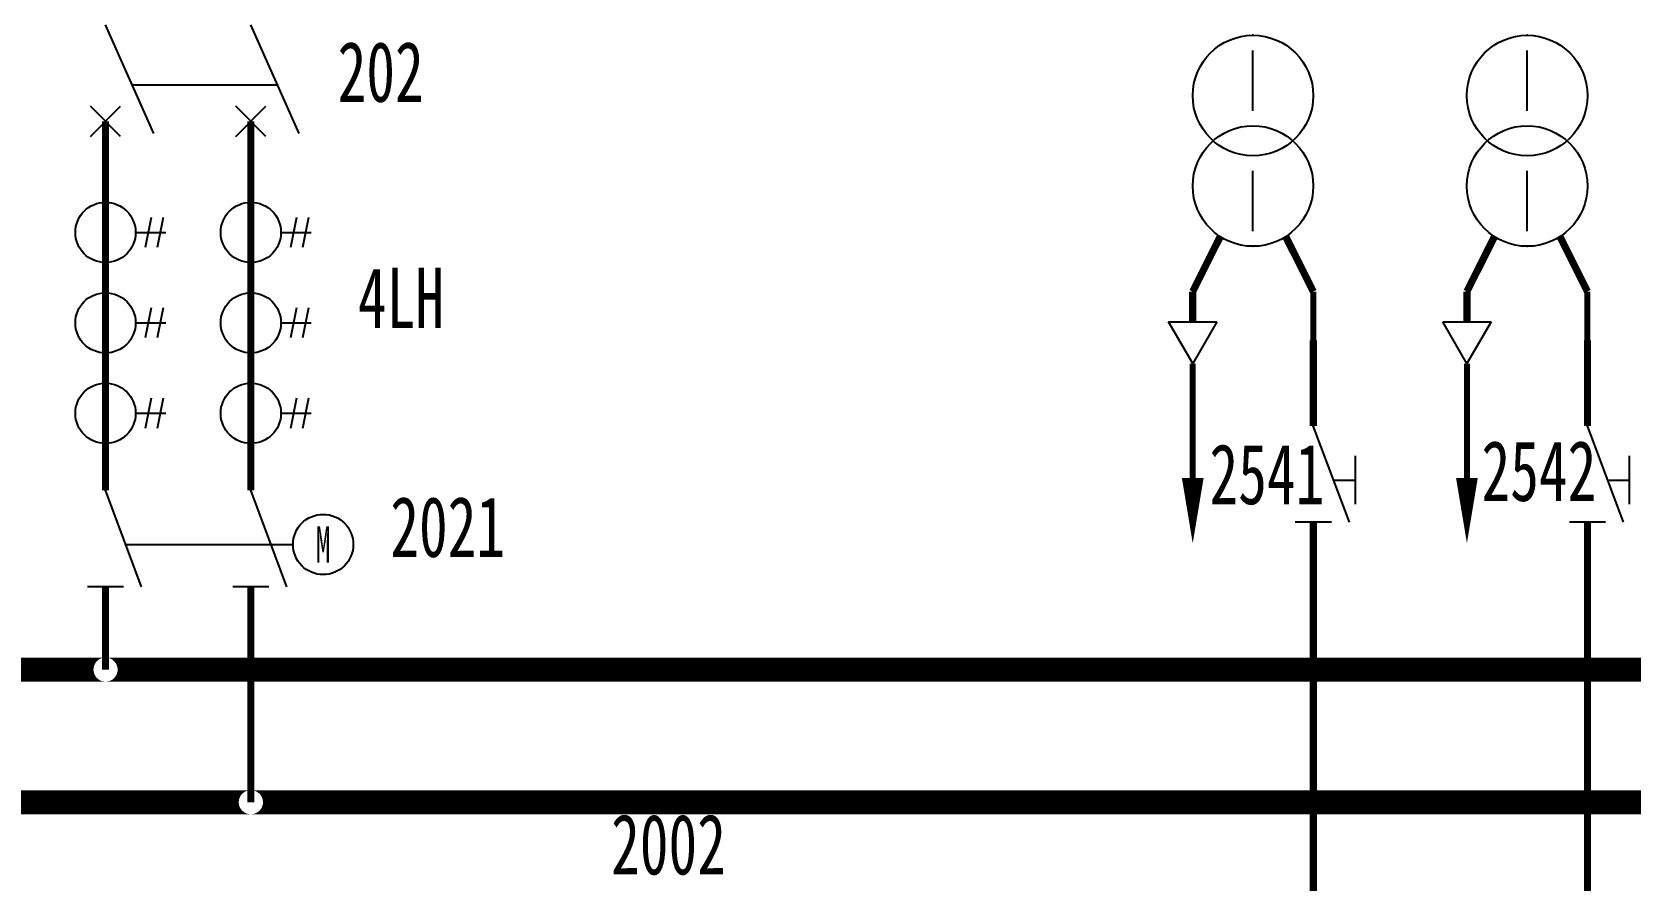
# Model space of a CAD drawing. Header units: millimetres. Extents: x 10667 to 23854, y -3427 to -2899.
# Drawn here: x 11635.8 to 11768.4, y -3158.8 to -3088.5 of the extents above; entities that cross this region are included whole.
import ezdxf
from ezdxf.enums import TextEntityAlignment as Align

# ---------------------------------------------------------------- set-up
doc = ezdxf.new("R2010")
doc.units = ezdxf.units.MM
doc.header["$LTSCALE"] = 10
doc.linetypes.add('DASHED', pattern=[11, 5, 0.5, 5, 0.5])
for name, color, linetype in [('BLOCK', 3, 'Continuous'), ('LINE', 7, 'Continuous'), ('TEXT', 2, 'Continuous'), ('设    备', 3, 'Continuous'), ('设备编号', 2, 'Continuous'), ('连 接 线', 1, 'Continuous')]:
    doc.layers.add(name, color=color, linetype=linetype)
doc.styles.add('HZ', font='SimSun.ttf', dxfattribs={"width": 0.7})

# ---------------------------------------------------------------- blocks, each defined once
blk = doc.blocks.new('$JT')
at = {"color": 3}
blk.add_lwpolyline([(0, 0, 1.8, 0, 0), (0, 5.41, 0, 0, 0)], format="xyseb", dxfattribs=at)
blk = doc.blocks.new('$SGK1')
at = {"layer": 'BLOCK'}
for p, q in [((-3, 0), (0, -8)), ((-1.5, 0), (1.5, 0))]:
    blk.add_line(p, q, dxfattribs=at)
at = {"layer": 'TEXT', "color": 3}
for p, q in [((-3.5, -1.5), (-3.5, -5.5)), ((-1.6875, -3.5), (-3.5, -3.5))]:
    blk.add_line(p, q, dxfattribs=at)
blk = doc.blocks.new('$LH')
at = {"color": 3}
for p, q in [((3.79, 1.25), (3.29, -1.25)), ((4.79, 1.25), (4.29, -1.25)), ((2.5, 0), (5, 0))]:
    blk.add_line(p, q, dxfattribs=at)
blk.add_circle((0, 0), 2.5, dxfattribs=at)

msp = doc.modelspace()

# ---------------------------------------------------------------- linework, layer by layer
at = {"layer": 'BLOCK'}
for p, q in [((11645.93, -3096.87), (11641.93, -3087.87)), ((11657.99, -3096.87), (11653.99, -3087.87)), ((11656.21, -3092.87), (11644.16, -3092.87)), ((11643.18, -3097.12), (11640.68, -3094.62)), ((11640.68, -3097.12), (11643.18, -3094.62)), ((11652.74, -3097.12), (11655.24, -3094.62)), ((11655.24, -3097.12), (11652.74, -3094.62))]:
    msp.add_line(p, q, dxfattribs=at)
at = {"layer": '设    备', "color": 3}
for p, q in [((11737.14, -3094.98), (11737.14, -3089.98)), ((11759.89, -3094.98), (11759.89, -3089.98)), ((11737.14, -3104.98), (11737.14, -3099.98)), ((11759.89, -3104.98), (11759.89, -3099.98)), ((11643.62, -3130.96), (11657.49, -3130.96))]:
    msp.add_line(p, q, dxfattribs=at)
at = {"layer": '设    备'}
for p, q in [((11644.93, -3134.46), (11641.93, -3126.46)), ((11656.99, -3134.46), (11653.99, -3126.46)), ((11643.43, -3134.46), (11640.43, -3134.46)), ((11655.49, -3134.46), (11652.49, -3134.46))]:
    msp.add_line(p, q, dxfattribs=at)
at = {"layer": '设    备', "color": 3}
for centre in [(11737.14, -3093.73), (11759.89, -3093.73), (11737.14, -3101.23), (11759.89, -3101.23)]:
    msp.add_circle(centre, 5, dxfattribs=at)
at = {"layer": '设    备'}
msp.add_circle((11659.99, -3130.96), 2.5, dxfattribs=at)
at = {"layer": '设    备', "color": 3}
for p in [(11737.14, -3088.73), (11759.89, -3088.73), (11737.14, -3106.23), (11759.89, -3106.23)]:
    msp.add_point(p, dxfattribs=at)
at = {"layer": '设    备'}
for p in [(11742.14, -3121.12), (11764.89, -3121.12), (11742.14, -3129.12), (11764.89, -3129.12), (11641.93, -3134.46), (11653.99, -3134.46)]:
    msp.add_point(p, dxfattribs=at)
at = {"layer": '连 接 线', "color": 3}
for p, q in [((11732.14, -3115.95), (11730.14, -3112.48)), ((11730.14, -3112.48), (11734.14, -3112.48)), ((11734.14, -3112.48), (11732.14, -3115.95)), ((11754.89, -3115.95), (11752.89, -3112.48)), ((11752.89, -3112.48), (11756.89, -3112.48)), ((11756.89, -3112.48), (11754.89, -3115.95))]:
    msp.add_line(p, q, dxfattribs=at)
at = {"layer": '连 接 线'}
for points, const_width in [([(11641.93, -3095.87), (11641.93, -3126.46)], 0.6), ([(11653.99, -3095.87), (11653.99, -3096.26)], 0.6), ([(11653.99, -3096.26), (11653.99, -3126.46)], 0.6), ([(11732.14, -3109.98), (11732.14, -3112.48)], 0.6), ([(11754.89, -3109.98), (11754.89, -3112.48)], 0.6), ([(11742.14, -3114.04), (11742.14, -3121.12)], 0.6), ([(11764.89, -3114.04), (11764.89, -3121.12)], 0.6), ([(11641.93, -3120.87), (11641.93, -3126.46)], 0.6), ([(11742.14, -3129.12), (11742.14, -3173.66)], 0.6), ([(11764.89, -3129.12), (11764.89, -3162.99)], 0.6), ([(11641.93, -3134.46), (11641.93, -3141.34)], 0.6), ([(11653.99, -3134.46), (11653.99, -3152.34)], 0.6), ([(11599.83, -3141.34), (11640.93, -3141.34)], 2), ([(11642.93, -3141.34), (11683.85, -3141.34)], 2), ([(11683.85, -3141.34), (11741.14, -3141.34)], 2), ([(11741.14, -3141.34), (11791.74, -3141.34)], 2), ([(11614.83, -3152.34), (11652.99, -3152.34)], 2), ([(11654.99, -3152.34), (11683.85, -3152.34)], 2), ([(11683.85, -3152.34), (11763.89, -3152.34)], 2), ([(11763.89, -3152.34), (11787.96, -3152.34)], 2)]:
    msp.add_lwpolyline(points, dxfattribs=dict(at, const_width=const_width))
at = {"layer": '连 接 线', "color": 3}
for points, const_width in [([(11732.14, -3109.98), (11734.42, -3105.43)], 0.6), ([(11742.14, -3109.98), (11739.86, -3105.43)], 0.6), ([(11754.89, -3109.98), (11757.17, -3105.43)], 0.6), ([(11764.89, -3109.98), (11762.61, -3105.43)], 0.6), ([(11742.14, -3114.04), (11742.14, -3109.98)], 0.5), ([(11764.89, -3114.04), (11764.89, -3109.98)], 0.5)]:
    msp.add_lwpolyline(points, dxfattribs=dict(at, const_width=const_width))
at = {"layer": '连 接 线', "color": 6, "linetype": 'DASHED', "ltscale": 0.5, "const_width": 0.5}
for points in [[(11732.14, -3115.95), (11732.14, -3125.95)], [(11754.89, -3115.95), (11754.89, -3125.95)]]:
    msp.add_lwpolyline(points, dxfattribs=at)
at = {"layer": '连 接 线', "color": 3}
for p in [(11732.14, -3109.98), (11754.89, -3109.98)]:
    msp.add_point(p, dxfattribs=at)
at = {"layer": '连 接 线'}
for points in [[(11640.93, -3140.34), (11642.02, -3140.34), (11640.93, -3140.35), (11642.11, -3140.35)], [(11640.93, -3140.34), (11641.93, -3140.34), (11640.93, -3140.34), (11642.02, -3140.34)], [(11640.93, -3140.34), (11641.85, -3140.34), (11640.93, -3140.34), (11641.93, -3140.34)], [(11640.93, -3140.35), (11641.76, -3140.35), (11640.93, -3140.34), (11641.85, -3140.34)], [(11640.93, -3140.37), (11641.67, -3140.37), (11640.93, -3140.35), (11641.76, -3140.35)], [(11640.93, -3140.4), (11641.59, -3140.4), (11640.93, -3140.37), (11641.67, -3140.37)], [(11640.93, -3140.43), (11641.51, -3140.43), (11640.93, -3140.4), (11641.59, -3140.4)], [(11640.93, -3140.47), (11641.43, -3140.47), (11640.93, -3140.43), (11641.51, -3140.43)], [(11640.93, -3140.52), (11641.36, -3140.52), (11640.93, -3140.47), (11641.43, -3140.47)], [(11640.93, -3140.57), (11641.29, -3140.57), (11640.93, -3140.52), (11641.36, -3140.52)], [(11640.93, -3140.63), (11641.23, -3140.63), (11640.93, -3140.57), (11641.29, -3140.57)], [(11640.93, -3140.7), (11641.17, -3140.7), (11640.93, -3140.63), (11641.23, -3140.63)], [(11640.93, -3140.76), (11641.11, -3140.76), (11640.93, -3140.7), (11641.17, -3140.7)], [(11640.93, -3140.84), (11641.07, -3140.84), (11640.93, -3140.76), (11641.11, -3140.76)], [(11640.93, -3140.92), (11641.03, -3140.92), (11640.93, -3140.84), (11641.07, -3140.84)], [(11640.93, -3141), (11640.99, -3141), (11640.93, -3140.92), (11641.03, -3140.92)], [(11640.93, -3141.08), (11640.97, -3141.08), (11640.93, -3141), (11640.99, -3141)], [(11640.93, -3141.16), (11640.95, -3141.16), (11640.93, -3141.08), (11640.97, -3141.08)], [(11642.02, -3140.34), (11642.93, -3140.34), (11641.93, -3140.34), (11642.93, -3140.34)], [(11642.11, -3140.35), (11642.93, -3140.35), (11642.02, -3140.34), (11642.93, -3140.34)], [(11642.19, -3140.37), (11642.93, -3140.37), (11642.11, -3140.35), (11642.93, -3140.35)], [(11642.28, -3140.4), (11642.93, -3140.4), (11642.19, -3140.37), (11642.93, -3140.37)], [(11642.36, -3140.43), (11642.93, -3140.43), (11642.28, -3140.4), (11642.93, -3140.4)], [(11642.43, -3140.47), (11642.93, -3140.47), (11642.36, -3140.43), (11642.93, -3140.43)], [(11642.51, -3140.52), (11642.93, -3140.52), (11642.43, -3140.47), (11642.93, -3140.47)], [(11642.58, -3140.57), (11642.93, -3140.57), (11642.51, -3140.52), (11642.93, -3140.52)], [(11642.64, -3140.63), (11642.93, -3140.63), (11642.58, -3140.57), (11642.93, -3140.57)], [(11642.7, -3140.7), (11642.93, -3140.7), (11642.64, -3140.63), (11642.93, -3140.63)], [(11642.75, -3140.76), (11642.93, -3140.76), (11642.7, -3140.7), (11642.93, -3140.7)], [(11642.8, -3140.84), (11642.93, -3140.84), (11642.75, -3140.76), (11642.93, -3140.76)], [(11642.84, -3140.92), (11642.93, -3140.92), (11642.8, -3140.84), (11642.93, -3140.84)], [(11642.87, -3141), (11642.93, -3141), (11642.84, -3140.92), (11642.93, -3140.92)], [(11642.9, -3141.08), (11642.93, -3141.08), (11642.87, -3141), (11642.93, -3141)], [(11642.92, -3141.16), (11642.93, -3141.16), (11642.9, -3141.08), (11642.93, -3141.08)], [(11640.93, -3141.25), (11640.94, -3141.25), (11640.93, -3141.16), (11640.95, -3141.16)], [(11640.93, -3141.34), (11640.93, -3141.34), (11640.93, -3141.25), (11640.94, -3141.25)], [(11640.93, -3141.34), (11640.93, -3141.34), (11640.93, -3141.43), (11640.94, -3141.43)], [(11640.93, -3141.43), (11640.94, -3141.43), (11640.93, -3141.51), (11640.95, -3141.51)], [(11640.93, -3141.51), (11640.95, -3141.51), (11640.93, -3141.6), (11640.97, -3141.6)], [(11640.93, -3141.6), (11640.97, -3141.6), (11640.93, -3141.68), (11640.99, -3141.68)], [(11640.93, -3141.68), (11640.99, -3141.68), (11640.93, -3141.76), (11641.03, -3141.76)], [(11640.93, -3141.76), (11641.03, -3141.76), (11640.93, -3141.84), (11641.07, -3141.84)], [(11640.93, -3141.84), (11641.07, -3141.84), (11640.93, -3141.91), (11641.11, -3141.91)], [(11640.93, -3141.91), (11641.11, -3141.91), (11640.93, -3141.98), (11641.17, -3141.98)], [(11640.93, -3141.98), (11641.17, -3141.98), (11640.93, -3142.04), (11641.23, -3142.04)], [(11640.93, -3142.04), (11641.23, -3142.04), (11640.93, -3142.1), (11641.29, -3142.1)], [(11640.93, -3142.1), (11641.29, -3142.1), (11640.93, -3142.16), (11641.36, -3142.16)], [(11640.93, -3142.16), (11641.36, -3142.16), (11640.93, -3142.2), (11641.43, -3142.2)], [(11640.93, -3142.2), (11641.43, -3142.2), (11640.93, -3142.24), (11641.51, -3142.24)], [(11640.93, -3142.24), (11641.51, -3142.24), (11640.93, -3142.28), (11641.59, -3142.28)], [(11640.93, -3142.28), (11641.59, -3142.28), (11640.93, -3142.3), (11641.67, -3142.3)], [(11640.93, -3142.3), (11641.67, -3142.3), (11640.93, -3142.32), (11641.76, -3142.32)], [(11640.93, -3142.32), (11641.76, -3142.32), (11640.93, -3142.33), (11641.85, -3142.33)], [(11640.93, -3142.33), (11641.85, -3142.33), (11640.93, -3142.34), (11641.93, -3142.34)], [(11641.93, -3142.34), (11642.93, -3142.34), (11642.02, -3142.33), (11642.93, -3142.33)], [(11642.02, -3142.33), (11642.93, -3142.33), (11642.11, -3142.32), (11642.93, -3142.32)], [(11642.11, -3142.32), (11642.93, -3142.32), (11642.19, -3142.3), (11642.93, -3142.3)], [(11642.19, -3142.3), (11642.93, -3142.3), (11642.28, -3142.28), (11642.93, -3142.28)], [(11642.28, -3142.28), (11642.93, -3142.28), (11642.36, -3142.24), (11642.93, -3142.24)], [(11642.36, -3142.24), (11642.93, -3142.24), (11642.43, -3142.2), (11642.93, -3142.2)], [(11642.43, -3142.2), (11642.93, -3142.2), (11642.51, -3142.16), (11642.93, -3142.16)], [(11642.51, -3142.16), (11642.93, -3142.16), (11642.58, -3142.1), (11642.93, -3142.1)], [(11642.58, -3142.1), (11642.93, -3142.1), (11642.64, -3142.04), (11642.93, -3142.04)], [(11642.64, -3142.04), (11642.93, -3142.04), (11642.7, -3141.98), (11642.93, -3141.98)], [(11642.7, -3141.98), (11642.93, -3141.98), (11642.75, -3141.91), (11642.93, -3141.91)], [(11642.75, -3141.91), (11642.93, -3141.91), (11642.8, -3141.84), (11642.93, -3141.84)], [(11642.8, -3141.84), (11642.93, -3141.84), (11642.84, -3141.76), (11642.93, -3141.76)], [(11642.84, -3141.76), (11642.93, -3141.76), (11642.87, -3141.68), (11642.93, -3141.68)], [(11642.87, -3141.68), (11642.93, -3141.68), (11642.9, -3141.6), (11642.93, -3141.6)], [(11642.9, -3141.6), (11642.93, -3141.6), (11642.92, -3141.51), (11642.93, -3141.51)], [(11642.93, -3141.25), (11642.93, -3141.25), (11642.92, -3141.16), (11642.93, -3141.16)], [(11642.93, -3141.43), (11642.93, -3141.43), (11642.93, -3141.34)], [(11652.99, -3151.34), (11654.08, -3151.34), (11652.99, -3151.35), (11654.16, -3151.35)], [(11652.99, -3151.34), (11653.99, -3151.34), (11652.99, -3151.34), (11654.08, -3151.34)], [(11652.99, -3151.34), (11653.9, -3151.34), (11652.99, -3151.34), (11653.99, -3151.34)], [(11652.99, -3151.35), (11653.82, -3151.35), (11652.99, -3151.34), (11653.9, -3151.34)], [(11652.99, -3151.37), (11653.73, -3151.37), (11652.99, -3151.35), (11653.82, -3151.35)], [(11652.99, -3151.4), (11653.65, -3151.4), (11652.99, -3151.37), (11653.73, -3151.37)], [(11652.99, -3151.43), (11653.57, -3151.43), (11652.99, -3151.4), (11653.65, -3151.4)], [(11652.99, -3151.47), (11653.49, -3151.47), (11652.99, -3151.43), (11653.57, -3151.43)], [(11652.99, -3151.52), (11653.42, -3151.52), (11652.99, -3151.47), (11653.49, -3151.47)], [(11652.99, -3151.57), (11653.35, -3151.57), (11652.99, -3151.52), (11653.42, -3151.52)], [(11652.99, -3151.63), (11653.28, -3151.63), (11652.99, -3151.57), (11653.35, -3151.57)], [(11652.99, -3151.69), (11653.22, -3151.69), (11652.99, -3151.63), (11653.28, -3151.63)], [(11652.99, -3151.76), (11653.17, -3151.76), (11652.99, -3151.69), (11653.22, -3151.69)], [(11652.99, -3151.84), (11653.12, -3151.84), (11652.99, -3151.76), (11653.17, -3151.76)], [(11654.08, -3151.34), (11654.99, -3151.34), (11653.99, -3151.34), (11654.99, -3151.34)], [(11654.16, -3151.35), (11654.99, -3151.35), (11654.08, -3151.34), (11654.99, -3151.34)], [(11654.25, -3151.37), (11654.99, -3151.37), (11654.16, -3151.35), (11654.99, -3151.35)], [(11654.33, -3151.4), (11654.99, -3151.4), (11654.25, -3151.37), (11654.99, -3151.37)], [(11654.41, -3151.43), (11654.99, -3151.43), (11654.33, -3151.4), (11654.99, -3151.4)], [(11654.49, -3151.47), (11654.99, -3151.47), (11654.41, -3151.43), (11654.99, -3151.43)], [(11654.56, -3151.52), (11654.99, -3151.52), (11654.49, -3151.47), (11654.99, -3151.47)], [(11654.63, -3151.57), (11654.99, -3151.57), (11654.56, -3151.52), (11654.99, -3151.52)], [(11654.7, -3151.63), (11654.99, -3151.63), (11654.63, -3151.57), (11654.99, -3151.57)], [(11654.76, -3151.69), (11654.99, -3151.69), (11654.7, -3151.63), (11654.99, -3151.63)], [(11654.81, -3151.76), (11654.99, -3151.76), (11654.76, -3151.69), (11654.99, -3151.69)], [(11654.86, -3151.84), (11654.99, -3151.84), (11654.81, -3151.76), (11654.99, -3151.76)], [(11652.99, -3151.91), (11653.08, -3151.91), (11652.99, -3151.84), (11653.12, -3151.84)], [(11652.99, -3152), (11653.05, -3152), (11652.99, -3151.91), (11653.08, -3151.91)], [(11652.99, -3152.08), (11653.02, -3152.08), (11652.99, -3152), (11653.05, -3152)], [(11652.99, -3152.16), (11653.01, -3152.16), (11652.99, -3152.08), (11653.02, -3152.08)], [(11652.99, -3152.25), (11652.99, -3152.25), (11652.99, -3152.16), (11653.01, -3152.16)], [(11652.99, -3152.42), (11652.99, -3152.42), (11652.99, -3152.51), (11653.01, -3152.51)], [(11652.99, -3152.51), (11653.01, -3152.51), (11652.99, -3152.6), (11653.02, -3152.6)], [(11652.99, -3152.6), (11653.02, -3152.6), (11652.99, -3152.68), (11653.05, -3152.68)], [(11652.99, -3152.68), (11653.05, -3152.68), (11652.99, -3152.76), (11653.08, -3152.76)], [(11652.99, -3152.76), (11653.08, -3152.76), (11652.99, -3152.84), (11653.12, -3152.84)], [(11652.99, -3152.84), (11653.12, -3152.84), (11652.99, -3152.91), (11653.17, -3152.91)], [(11652.99, -3152.91), (11653.17, -3152.91), (11652.99, -3152.98), (11653.22, -3152.98)], [(11652.99, -3152.98), (11653.22, -3152.98), (11652.99, -3153.04), (11653.28, -3153.04)], [(11652.99, -3153.04), (11653.28, -3153.04), (11652.99, -3153.1), (11653.35, -3153.1)], [(11654.63, -3153.1), (11654.99, -3153.1), (11654.7, -3153.04), (11654.99, -3153.04)], [(11654.7, -3153.04), (11654.99, -3153.04), (11654.76, -3152.98), (11654.99, -3152.98)], [(11654.76, -3152.98), (11654.99, -3152.98), (11654.81, -3152.91), (11654.99, -3152.91)], [(11654.81, -3152.91), (11654.99, -3152.91), (11654.86, -3152.84), (11654.99, -3152.84)], [(11654.9, -3151.91), (11654.99, -3151.91), (11654.86, -3151.84), (11654.99, -3151.84)], [(11654.86, -3152.84), (11654.99, -3152.84), (11654.9, -3152.76), (11654.99, -3152.76)], [(11654.93, -3152), (11654.99, -3152), (11654.9, -3151.91), (11654.99, -3151.91)], [(11654.9, -3152.76), (11654.99, -3152.76), (11654.93, -3152.68), (11654.99, -3152.68)], [(11654.96, -3152.08), (11654.99, -3152.08), (11654.93, -3152), (11654.99, -3152)], [(11654.93, -3152.68), (11654.99, -3152.68), (11654.96, -3152.6), (11654.99, -3152.6)], [(11654.98, -3152.16), (11654.99, -3152.16), (11654.96, -3152.08), (11654.99, -3152.08)], [(11654.96, -3152.6), (11654.99, -3152.6), (11654.98, -3152.51), (11654.99, -3152.51)], [(11654.99, -3152.25), (11654.99, -3152.25), (11654.98, -3152.16), (11654.99, -3152.16)], [(11654.99, -3152.42), (11654.99, -3152.42), (11654.99, -3152.34)], [(11652.99, -3153.1), (11653.35, -3153.1), (11652.99, -3153.16), (11653.42, -3153.16)], [(11652.99, -3153.16), (11653.42, -3153.16), (11652.99, -3153.2), (11653.49, -3153.2)], [(11652.99, -3153.2), (11653.49, -3153.2), (11652.99, -3153.24), (11653.57, -3153.24)], [(11652.99, -3153.24), (11653.57, -3153.24), (11652.99, -3153.28), (11653.65, -3153.28)], [(11652.99, -3153.28), (11653.65, -3153.28), (11652.99, -3153.3), (11653.73, -3153.3)], [(11652.99, -3153.3), (11653.73, -3153.3), (11652.99, -3153.32), (11653.82, -3153.32)], [(11652.99, -3153.32), (11653.82, -3153.32), (11652.99, -3153.33), (11653.9, -3153.33)], [(11652.99, -3153.33), (11653.9, -3153.33), (11652.99, -3153.34), (11653.99, -3153.34)], [(11653.99, -3153.34), (11654.99, -3153.34), (11654.08, -3153.33), (11654.99, -3153.33)], [(11654.08, -3153.33), (11654.99, -3153.33), (11654.16, -3153.32), (11654.99, -3153.32)], [(11654.16, -3153.32), (11654.99, -3153.32), (11654.25, -3153.3), (11654.99, -3153.3)], [(11654.25, -3153.3), (11654.99, -3153.3), (11654.33, -3153.28), (11654.99, -3153.28)], [(11654.33, -3153.28), (11654.99, -3153.28), (11654.41, -3153.24), (11654.99, -3153.24)], [(11654.41, -3153.24), (11654.99, -3153.24), (11654.49, -3153.2), (11654.99, -3153.2)], [(11654.49, -3153.2), (11654.99, -3153.2), (11654.56, -3153.16), (11654.99, -3153.16)], [(11654.56, -3153.16), (11654.99, -3153.16), (11654.63, -3153.1), (11654.99, -3153.1)]]:
    msp.add_solid(points, dxfattribs=at)

# ---------------------------------------------------------------- block references
at = {"layer": 'LINE', "rotation": 180}
for p in [(11742.14, -3129.12), (11764.89, -3129.12)]:
    msp.add_blockref('$SGK1', p, dxfattribs=at)
at = {"layer": '设    备'}
for p in [(11641.93, -3105.08), (11653.99, -3105.08), (11641.93, -3112.58), (11653.99, -3112.58), (11641.93, -3120.08), (11653.99, -3120.08)]:
    msp.add_blockref('$LH', p, dxfattribs=at)
at = {"layer": '连 接 线', "color": 3, "rotation": 180}
for p in [(11732.14, -3125.45), (11754.89, -3125.45)]:
    msp.add_blockref('$JT', p, dxfattribs=at)

# ---------------------------------------------------------------- texts
at = {"layer": '设    备', "style": 'HZ', "width": 0.62}
msp.add_text('M', height=3, dxfattribs=at).set_placement((11659.99, -3130.96), align=Align.MIDDLE)
at = {"layer": '设备编号', "color": 6, "style": 'HZ', "width": 0.7}
for s, p in [('202', (11661.19, -3094.25)), ('4LH', (11662.87, -3113.01)), ('2542', (11756.1, -3127.35)), ('2541', (11733.53, -3127.62)), ('2021', (11665.56, -3131.99)), ('2002', (11683.88, -3158.33))]:
    msp.add_text(s, height=5, dxfattribs=at).set_placement(p)

doc.saveas('drawing.dxf')
